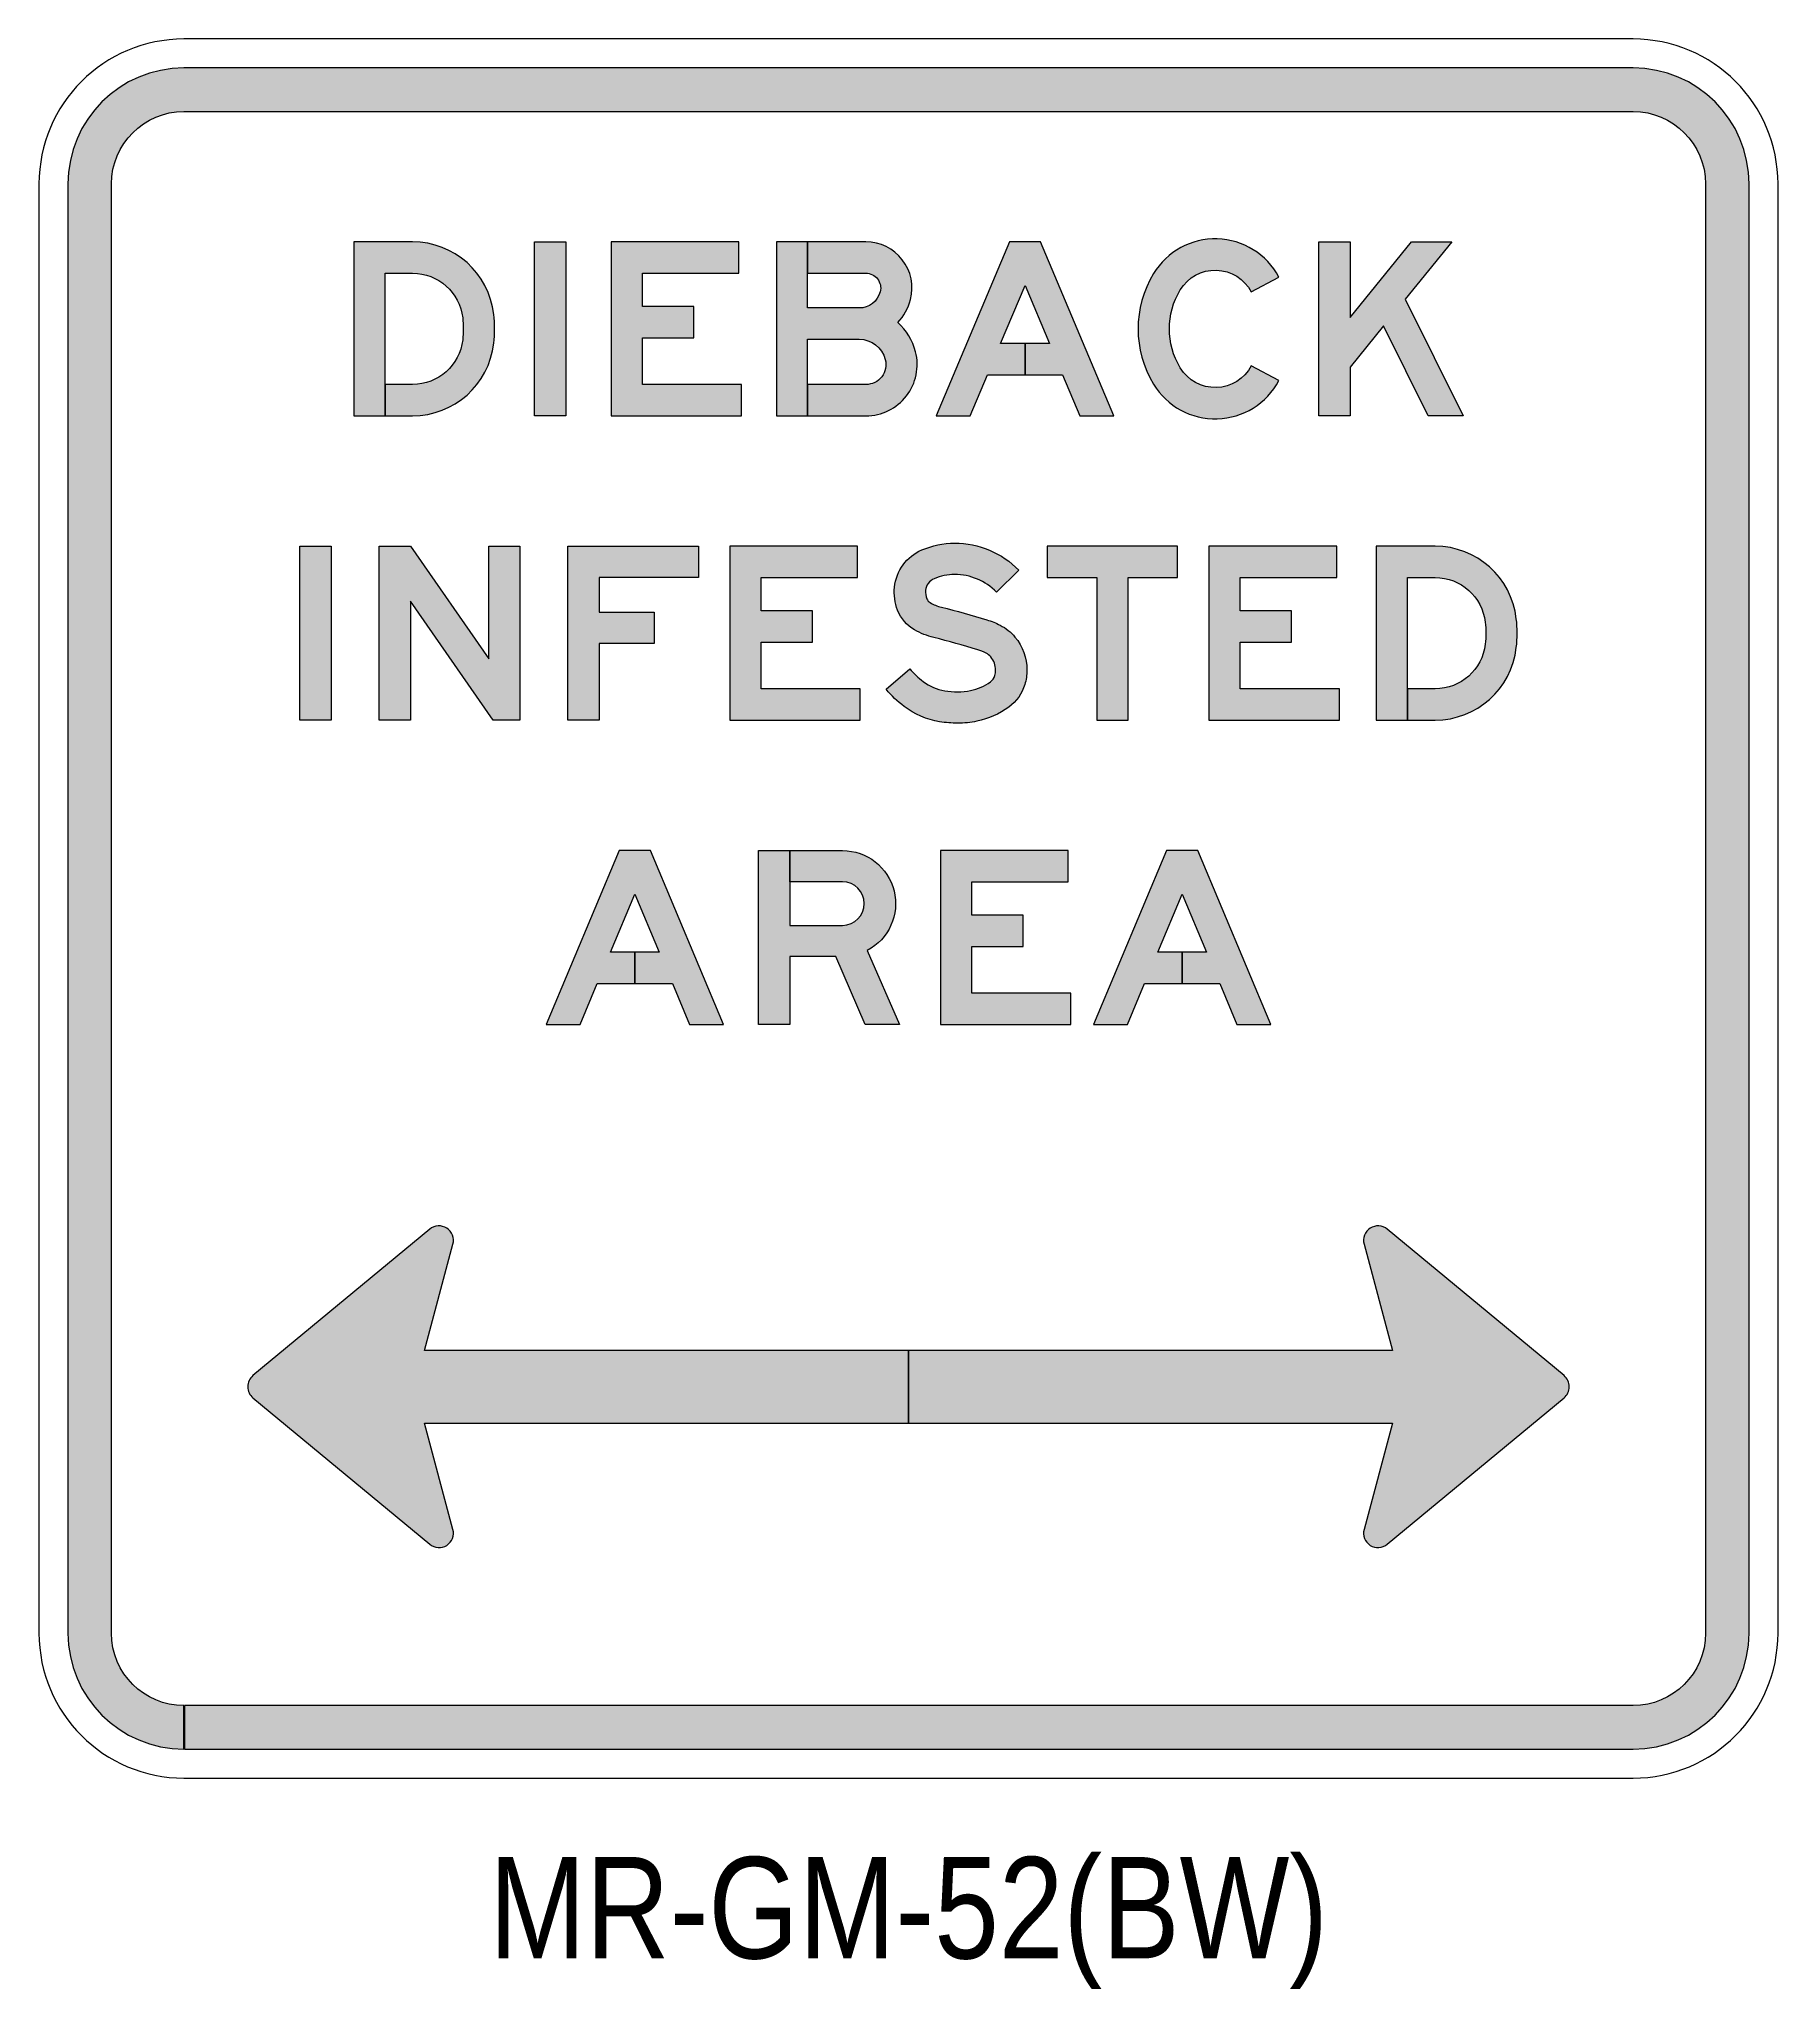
# Model space of a CAD drawing. Header units: millimetres. Extents: x 6523.7 to 6583.7, y 4967.1 to 5034.4.
import ezdxf
from ezdxf.enums import TextEntityAlignment as Align

# ---------------------------------------------------------------- set-up
doc = ezdxf.new("R2010")
doc.units = ezdxf.units.MM
doc.layers.add('GSBWFILL', color=7, linetype='Continuous', lineweight=0)
doc.layers.add('T35', color=3, linetype='Continuous')
doc.styles.add('T35', font='ARIALN.TTF', dxfattribs={"height": 3.5})
doc.styles.add('TSText', font='isocp2.shx')

# ---------------------------------------------------------------- blocks, each defined once
blk = doc.blocks.new('*U27')
at = {"layer": 'GSBWFILL', "transparency": 33554687}
blk.add_hatch(color=256, dxfattribs=at).paths.add_polyline_path([(-249.8500000000004, -290), (250, -290, 0.414213562373095), (290, -250), (290, 250, 0.414213562373095), (250, 290), (-250, 290, 0.414213562373095), (-290, 250), (-290, -250, 0.414213562373095), (-250, -290), (-250, -275, -0.414213562373095), (-275, -250), (-275, 250, -0.414213562373095), (-250, 275), (250, 275, -0.414213562373095), (275, 250), (275, -250, -0.414213562373095), (250, -275), (-249.8500000000004, -275)])
at = {"layer": 'GSBWFILL', "linetype": 'Continuous', "transparency": 33554687}
for points in [[(-250, -300), (250, -300, 0.414213562373095), (300, -250), (300, 250, 0.414213562373095), (250, 300), (-250, 300, 0.414213562373095), (-300, 250), (-300, -250, 0.414213562373095), (-250, -300)], [(-249.8500000000004, -290), (250, -290, 0.414213562373095), (290, -250), (290, 250, 0.414213562373095), (250, 290), (-250, 290, 0.414213562373095), (-290, 250), (-290, -250, 0.414213562373095), (-250, -290), (-250, -275, -0.414213562373095), (-275, -250), (-275, 250, -0.414213562373095), (-250, 275), (250, 275, -0.414213562373095), (275, 250), (275, -250, -0.414213562373095), (250, -275), (-249.8500000000004, -275), (-249.8500000000004, -290)]]:
    blk.add_lwpolyline(points, format="xyb", close=True, dxfattribs=at)
at = {"layer": 'GSBWFILL', "color": 250, "transparency": 33554687, "style": 'TSText'}
for s in ['levels:GSCOLORFILL|GSBWFILL|GSOUTLINE', 'panelStyle:MR-HALF GE6-2.ssm', 'chevronShoulderRadius:300.000', 'constructPanels:900|600|450', 'panelBorderRadius:300.000', 'chevronTipRadius:300.000', 'constructPanelMode:0', 'panelRoundCorners:0', 'panelStation:none', 'panelHeightLock:1', 'panelWidthLock:1', 'heightRounding:2', 'legendMaterial:0', 'panelName:name', 'panelStandard:2', 'widthRounding:2', 'panelMounting:1', 'panelMaterial:0', 'panelQuantity:1', 'marginAlign:9', 'panelShape:0', 'panelSizes:', 'version:2']:
    blk.add_text(s, height=0.001, dxfattribs=at).set_placement((0, 299.9979999999996), align=Align.CENTER)
blk = doc.blocks.new('R7-11-1')
at = {"layer": 'GSBWFILL', "transparency": 33554687}
h = blk.add_hatch(color=7, dxfattribs=at)
edge = h.paths.add_edge_path()
edge.add_line((0, -12.49952998955268), (167.0022936509831, -12.49952998955268))
edge.add_line((167.0022936509831, -12.49952998955268), (157.1728470587896, -49.20475292197807))
edge.add_arc((162.0024816551595, -50.49810115779383), 4.999811995819561, 165.0082847205249, 309.6202984008909)
edge.add_line((165.1908463779473, -54.34939319917885), (226.188552726966, -3.851292041385932))
edge.add_arc((223.00018800418, 0), 4.999811995820323, 309.6202984008682, 410.3797015991318)
edge.add_line((226.188552726966, 3.851292041385932), (165.1908463779473, 54.34939319917885))
edge.add_arc((162.0024816551595, 50.49810115779383), 4.999811995820783, 50.37970159910909, 194.9917152794752)
edge.add_line((157.1728470587896, 49.20475292197807), (167.0022936509831, 12.49952998955268))
edge.add_line((167.0022936509831, 12.49952998955268), (0, 12.49952998955268))
edge.add_line((0, 12.49952998955268), (0, -12.49952998955268))
edge = h.paths.add_edge_path()
edge.add_line((0, 12.49952998954996), (-167.0022936509831, 12.49952998954996))
edge.add_line((-167.0022936509831, 12.49952998954996), (-157.1728470587896, 49.20475292197534))
edge.add_arc((-162.0024816551595, 50.49810115779019), 4.999811995819326, 345.0082847205349, 489.6202984008843)
edge.add_line((-165.1908463779473, 54.34939319917612), (-226.188552726966, 3.851292041383203))
edge.add_arc((-223.00018800418, -2.728484105318785e-12), 4.999811995820323, 129.6202984008682, 230.3797015991317)
edge.add_line((-226.188552726966, -3.85129204138866), (-165.1908463779473, -54.34939319918158))
edge.add_arc((-162.0024816551595, -50.49810115779565), 4.999811995821483, 230.3797015991157, 374.9917152794651)
edge.add_line((-157.1728470587896, -49.2047529219808), (-167.0022936509831, -12.49952998955541))
edge.add_line((-167.0022936509831, -12.49952998955541), (0, -12.49952998955541))
edge.add_line((0, -12.49952998955541), (0, 12.49952998954996))
at = {"layer": 'GSBWFILL', "color": 7, "linetype": 'Continuous', "transparency": 33554687}
for points in [[(0, 12.49952998954996), (-167.0022936509831, 12.49952998954996), (-157.1728470587896, 49.20475292197534, 0.7306304977659308), (-165.1908463779473, 54.34939319917612), (-226.188552726966, 3.851292041383203, 0.4703479387094726), (-226.188552726966, -3.85129204138866), (-165.1908463779473, -54.34939319918158, 0.7306304977659305), (-157.1728470587896, -49.2047529219808), (-167.0022936509831, -12.49952998955541), (0, -12.49952998955541), (0, 12.49952998954996)], [(0, -12.49952998955268), (167.0022936509831, -12.49952998955268), (157.1728470587896, -49.20475292197807, 0.7306304977659308), (165.1908463779473, -54.34939319917885), (226.188552726966, -3.851292041385932, 0.4703479387094726), (226.188552726966, 3.851292041385932), (165.1908463779473, 54.34939319917885, 0.7306304977659305), (157.1728470587896, 49.20475292197807), (167.0022936509831, 12.49952998955268), (0, 12.49952998955268), (0, -12.49952998955268)]]:
    blk.add_lwpolyline(points, format="xyb", close=True, dxfattribs=at)
blk = doc.blocks.new('*U3')
at = {"layer": 'GSBWFILL', "linetype": 'Continuous'}
blk.add_hatch(color=256, dxfattribs=at).paths.add_polyline_path([(36, 164), (67.65928218272629, 164, -0.3813617437735932), (125.286421175144, 112.5660377358489, -0.05678630287894235), (125.2864211751439, 87.43396226415095, -0.3813617437735921), (67.65928218272639, 36), (36.00999999999999, 35.99999999999997), (36.00999999999999, 0), (67.65928218272637, 0, 0.3813617437735923), (161.0549902049202, 83.35849056603764, 0.05678630287894287), (161.0549902049202, 116.6415094339623, 0.3813617437735924), (67.65928218272629, 200), (0, 200), (0, -2.842170943040401e-14), (36, 0)])
at = {"layer": 'GSBWFILL'}
blk.add_lwpolyline([(36.00999999999999, 0), (67.65928218272643, 0, 0.3813617437735924), (161.0549902049202, 83.35849056603772, 0.05678630287894275), (161.0549902049202, 116.6415094339623, 0.3813617437735923), (67.65928218272632, 200), (0, 200), (0, 0), (36, 0), (36, 164), (67.65928218272632, 164, -0.3813617437735922), (125.2864211751439, 112.5660377358491, -0.05678630287894275), (125.2864211751439, 87.43396226415092, -0.3813617437735924), (67.65928218272632, 36), (36.00999999999999, 36)], format="xyb", close=True, dxfattribs=at)
blk = doc.blocks.new('*U4')
at = {"layer": 'GSBWFILL', "linetype": 'Continuous'}
blk.add_hatch(color=256, dxfattribs=at).paths.add_polyline_path([(0, 0), (36, 0), (36, 200), (-1.77635683940025e-15, 200)])
at = {"layer": 'GSBWFILL'}
blk.add_lwpolyline([(0, 0), (0, 200), (36, 200), (36, 0)], close=True, dxfattribs=at)
blk = doc.blocks.new('*U5')
at = {"layer": 'GSBWFILL', "linetype": 'Continuous'}
blk.add_hatch(color=256, dxfattribs=at).paths.add_polyline_path([(0, 200), (0, 0), (150.0000000000001, -2.842170943040401e-14), (149.9999999999999, 36.00000000000003), (35.99999999999989, 35.99999999999997), (36, 89.7936945200817), (95, 89.7936945200817), (95, 125.7936945200817), (36, 125.7936945200817), (35.99999999999989, 164), (146.9999999999999, 164), (147.0000000000001, 200)])
at = {"layer": 'GSBWFILL'}
blk.add_lwpolyline([(149.9999999999999, 35.99999999999999), (35.99999999999989, 35.99999999999999), (36, 89.79369452008171), (95, 89.79369452008171), (95, 125.7936945200817), (36, 125.7936945200817), (35.99999999999989, 164), (146.9999999999999, 164), (147.0000000000001, 200), (0, 200), (0, 0), (150.0000000000001, 0)], close=True, dxfattribs=at)
blk = doc.blocks.new('*U6')
at = {"layer": 'GSBWFILL', "linetype": 'Continuous'}
blk.add_hatch(color=256, dxfattribs=at).paths.add_polyline_path([(103, 164, -0.4903143948258679), (119.4601792213815, 142.75, -0.3419987131196471), (95.2540333075851, 124), (36.00000000000001, 124), (36, 200), (0, 200), (0, 0), (36, 0), (36, 88), (95.25403330758523, 87.99999999999997, -0.3419987131196445), (125.2696542406927, 64.75000000000014, -0.4903143948258702), (103.0000000000001, 36), (36.00999999999998, 36), (36.00999999999999, 0), (103, 2.842170943040401e-14, 0.4903143948258737), (160.1265043565591, 73.750000000001, 0.1495160838126917), (139.6564932608972, 107.1739130434783, 0.1263785376995158), (154.317029337248, 133.7499999999987, 0.4903143948258761), (103, 200), (36.01, 200), (36.00999999999999, 164)])
at = {"layer": 'GSBWFILL'}
blk.add_lwpolyline([(36, 0), (36, 88), (95.25403330758513, 87.99999999999997, -0.3419987131196467), (125.2696542406927, 64.75, -0.4903143948258692), (103, 36), (36.00999999999999, 36), (36.00999999999999, 0), (103, 0, 0.4903143948258681), (160.1265043565594, 73.74999999999997, 0.1495160838126957), (139.6564932608972, 107.1739130434783, 0.1263785376995213), (154.3170293372483, 133.75, 0.4903143948258681), (103, 200), (36.00999999999999, 200), (36.00999999999999, 164), (103, 164, -0.4903143948258684), (119.4601792213815, 142.75, -0.3419987131196464), (95.25403330758513, 124), (36, 124), (36, 200), (0, 200), (0, 0)], format="xyb", close=True, dxfattribs=at)
blk = doc.blocks.new('*U7')
at = {"layer": 'GSBWFILL', "linetype": 'Continuous'}
blk.add_hatch(color=256, dxfattribs=at).paths.add_polyline_path([(1.4210854715202e-14, 2.842170943040401e-14), (39.04631096531399, 0), (58.78631096531399, 46.99999999999999), (102, 47), (101.9999999999999, 82.99999999999997), (73.90631096531399, 83), (102, 149.8897357968715), (130.093689034686, 82.99999999999997), (102.01, 83), (102.0099999999999, 47), (145.213689034686, 47), (164.953689034686, 0), (204, 2.842170943040401e-14), (120, 200), (84, 200)])
at = {"layer": 'GSBWFILL'}
blk.add_lwpolyline([(130.093689034686, 82.99999999999999), (102.01, 83), (102.0099999999999, 47), (145.213689034686, 47), (164.953689034686, 0), (204, 0), (120, 200), (84, 200), (0, 0), (39.04631096531398, 0), (58.78631096531399, 47), (102, 47), (101.9999999999999, 82.99999999999997), (73.90631096531399, 83), (102, 149.8897357968715)], close=True, dxfattribs=at)
blk = doc.blocks.new('*U8')
at = {"layer": 'GSBWFILL', "linetype": 'Continuous'}
blk.add_hatch(color=256, dxfattribs=at).paths.add_polyline_path([(17.77574671751164, 36.4417069859535, 0.5815667301369777), (162, 40.50000000000009), (130.2216999024332, 57.41566265060243, -0.5815667301369769), (48.55254442921698, 55.11759311252783, -0.2796762762899118), (48.55254442921682, 144.8824068874721, -0.5815667301369785), (130.2216999024332, 142.5843373493976), (162, 159.5, 0.5815667301369781), (17.77574671751162, 163.5582930140465, 0.2796762762899116)])
at = {"layer": 'GSBWFILL'}
blk.add_lwpolyline([(130.2216999024332, 57.41566265060243, -0.5815667301369776), (48.55254442921694, 55.11759311252789, -0.2796762762899119), (48.55254442921688, 144.8824068874722, -0.5815667301369777), (130.2216999024332, 142.5843373493976), (162, 159.5, 0.5815667301369777), (17.77574671751165, 163.5582930140466, 0.2796762762899119), (17.77574671751165, 36.44170698595346, 0.5815667301369778), (162, 40.50000000000009)], format="xyb", close=True, dxfattribs=at)
blk = doc.blocks.new('*U9')
at = {"layer": 'GSBWFILL', "linetype": 'Continuous'}
blk.add_hatch(color=256, dxfattribs=at).paths.add_polyline_path([(36, 113.0891548162445), (36, 200), (0, 200), (0, 0), (36, -1.4210854715202e-14), (36, 56), (74.43346245439369, 103.3027230207923), (125.7957305235003, -1.4210854715202e-14), (166, 0), (99.375, 134), (153, 200), (106.6150617118013, 200)])
at = {"layer": 'GSBWFILL'}
blk.add_lwpolyline([(153, 200), (99.375, 134), (166, 0), (125.7957305235003, 0), (74.43346245439369, 103.3027230207923), (36, 56), (36, 0), (0, 0), (0, 200), (36, 200), (36, 113.0891548162445), (106.6150617118013, 200)], close=True, dxfattribs=at)
blk = doc.blocks.new('*U2')
at = {"layer": 'GSBWFILL', "color": 28, "true_color": 0x0a0a0a}
for name, p, xscale, yscale, zscale in [('*U8', (270.6, 0), 0.3, 0.3, 0.3), ('*U3', (0, 0), 0.3, 0.3, 0.3), ('*U4', (62.4, 0), 0.2999999999999999, 0.2999999999999999, 0.2999999999999999), ('*U5', (88.8, 0), 0.2999999999999998, 0.2999999999999998, 0.2999999999999998), ('*U6', (145.8, 0), 0.3, 0.3, 0.3), ('*U7', (201, 0), 0.3, 0.3, 0.3), ('*U9', (333, 0), 0.3, 0.3, 0.3)]:
    blk.add_blockref(name, p, dxfattribs=dict(at, xscale=xscale, yscale=yscale, zscale=zscale))
blk = doc.blocks.new('*U1')
at = {"layer": 'GSBWFILL'}
blk.add_blockref('*U2', (0, 0), dxfattribs=at)
blk = doc.blocks.new('*U12')
at = {"layer": 'GSBWFILL', "linetype": 'Continuous'}
blk.add_hatch(color=256, dxfattribs=at).paths.add_polyline_path([(0, 0), (36, 0), (36, 200), (-1.77635683940025e-15, 200)])
at = {"layer": 'GSBWFILL'}
blk.add_lwpolyline([(0, 0), (0, 200), (36, 200), (36, 0)], close=True, dxfattribs=at)
blk = doc.blocks.new('*U13')
at = {"layer": 'GSBWFILL', "linetype": 'Continuous'}
blk.add_hatch(color=256, dxfattribs=at).paths.add_polyline_path([(131, 0), (162, -2.842170943040401e-14), (162, 200), (126, 200), (126, 70.38686046613333), (36.12227550571288, 200), (0, 200), (0, 0), (36, 0), (36, 137)])
at = {"layer": 'GSBWFILL'}
blk.add_lwpolyline([(162, 200), (162, 0), (131, 0), (36, 137), (36, 0), (0, 0), (0, 200), (36.12227550571288, 200), (126, 70.38686046613333), (126, 200)], close=True, dxfattribs=at)
blk = doc.blocks.new('*U14')
at = {"layer": 'GSBWFILL', "linetype": 'Continuous'}
blk.add_hatch(color=256, dxfattribs=at).paths.add_polyline_path([(0, 200), (0, 0), (36, 0), (36, 88), (99.00000000000023, 88), (99.00000000000023, 124), (36.00000000000023, 124), (36.00000000000023, 164), (150, 164), (150, 200)])
at = {"layer": 'GSBWFILL'}
blk.add_lwpolyline([(36, 88), (36, 0), (0, 0), (0, 200), (150, 200), (150, 164), (36.00000000000023, 164), (36.00000000000023, 124), (99.00000000000023, 124), (99.00000000000023, 88)], close=True, dxfattribs=at)
blk = doc.blocks.new('*U15')
at = {"layer": 'GSBWFILL', "linetype": 'Continuous'}
blk.add_hatch(color=256, dxfattribs=at).paths.add_polyline_path([(0, 200), (0, 0), (150.0000000000001, -2.842170943040401e-14), (149.9999999999999, 36.00000000000003), (35.99999999999989, 35.99999999999997), (36, 89.7936945200817), (95, 89.7936945200817), (95, 125.7936945200817), (36, 125.7936945200817), (35.99999999999989, 164), (146.9999999999999, 164), (147.0000000000001, 200)])
at = {"layer": 'GSBWFILL'}
blk.add_lwpolyline([(149.9999999999999, 35.99999999999999), (35.99999999999989, 35.99999999999999), (36, 89.79369452008171), (95, 89.79369452008171), (95, 125.7936945200817), (36, 125.7936945200817), (35.99999999999989, 164), (146.9999999999999, 164), (147.0000000000001, 200), (0, 200), (0, 0), (150.0000000000001, 0)], close=True, dxfattribs=at)
blk = doc.blocks.new('*U16')
at = {"layer": 'GSBWFILL'}
h = blk.add_hatch(color=256, dxfattribs=at)
edge = h.paths.add_edge_path()
edge.add_arc((102.1677367288178, 57.50820776820213), 23.83226327118223, 6.832938938193173e-14, 39.55608542603352)
edge.add_arc((107.1534970872967, 61.62635490903778), 17.36566120937627, 39.55608542603418, 63.01077826704883)
edge.add_arc((87.8050587171796, 23.63524046432323), 59.99999999999925, 63.01077826704869, 72.8961176715449)
edge.add_arc((-169.4735156778506, -812.46024808554), 934.7845053589897, 72.89611767154476, 76.10673573896845)
edge.add_arc((75.69239005524184, 178.7088812800609), 86.25543721979645, 240.1812424533808, 256.1067357389686, ccw=False)
edge.add_arc((55.0358952433962, 142.6679730541961), 44.71463987962718, 201.2247471099137, 240.1812424533812, ccw=False)
edge.add_arc((66.646312128295, 147.1771271481237), 57.16992995589305, 174.1420972584934, 201.2247471099136, ccw=False)
edge.add_arc((61.79447591919619, 147.6749130327941), 52.29262482017525, 113.3248090472218, 174.1420972584929, ccw=False)
edge.add_arc((78.90863453129744, 107.9835979516592), 95.5164020483408, 90.00000000000011, 113.32480904722209, ccw=False)
edge.add_arc((78.90863453129735, 100.0247905084006), 103.4752094915994, 44.43422151187508, 90, ccw=False)
edge.add_line((152.7955899241834, 172.4667452176714), (127.089622212566, 147.263506854134))
edge.add_arc((78.90863453129734, 100.0247905084006), 67.4752094915994, 44.43422151187518, 89.99999999999997)
edge.add_arc((78.90863453129748, 107.9835979516591), 59.51640204834086, 90.00000000000011, 113.324809047222)
edge.add_arc((61.79447591919633, 147.674913032794), 16.29262482017533, 113.3248090472216, 174.1420972584926)
edge.add_arc((66.64631212829485, 147.1771271481235), 21.16992995589287, 174.1420972584935, 201.2247471099135)
edge.add_arc((55.03589524339601, 142.6679730541961), 8.714639879627033, 201.2247471099151, 240.1812424533825)
edge.add_arc((75.69239005524224, 178.7088812800619), 50.25543721979742, 240.1812424533807, 256.1067357389685)
edge.add_arc((-169.4735156778484, -812.4602480855314), 970.7845053589808, 72.8961176715448, 76.1067357389685, ccw=False)
edge.add_arc((87.80505871717845, 23.63524046432066), 96.00000000000209, 63.010778267048806, 72.89611767154503, ccw=False)
edge.add_arc((107.1534970872962, 61.62635490903731), 53.36566120937694, 39.55608542603369, 63.01077826704852, ccw=False)
edge.add_arc((102.1677367288177, 57.50820776820207), 59.83226327118229, 1.1368683772161603e-13, 39.55608542603352, ccw=False)
edge.add_arc((103.6269646087591, 57.50820776820174), 58.37303539124093, -16.502784206950082, 3.979039320256561e-13, ccw=False)
edge.add_arc((112.1326712234255, 54.9882530896153), 49.50189022294897, 306.067654283575, 343.4972157930495, ccw=False)
edge.add_arc((85.46325567343933, 91.60455398895405), 94.8010206486951, 281.64463353434644, 306.0676542835746, ccw=False)
edge.add_arc((82.48655818798457, 106.0487587405361), 109.5487587405361, 269.9999999999998, 281.6446335343465, ccw=False)
edge.add_arc((82.48655818798396, 125.621958325544), 129.121958325544, 260.73485717810445, 270.0000000000001, ccw=False)
edge.add_arc((76.4331664513607, 88.5145574524285), 91.52404945982235, 232.6491566250259, 260.73485717810445, ccw=False)
edge.add_arc((105.4234516809131, 126.4997735101296), 139.3080768815565, 220.820184332199, 232.6491566250259, ccw=False)
edge.add_line((0, 35.43586122804156), (27.24353350839601, 58.96860186692398))
edge.add_arc((105.4234516809135, 126.4997735101296), 103.3080768815567, 220.8201843321989, 232.6491566250257)
edge.add_arc((76.43316645136075, 88.5145574524285), 55.52404945982237, 232.6491566250259, 260.7348571781044)
edge.add_arc((82.4865581879839, 125.6219583255439), 93.12195832554396, 260.7348571781044, 270.0000000000001)
edge.add_arc((82.48655818798446, 106.0487587405378), 73.54875874053782, 269.9999999999997, 281.6446335343464)
edge.add_arc((85.46325567343933, 91.6045539889536), 58.80102064869467, 281.6446335343466, 306.0676542835747)
edge.add_arc((112.1326712234256, 54.98825308961523), 13.5018902229488, 306.0676542835752, 343.4972157930496)
edge.add_arc((103.626964608759, 57.50820776820193), 22.37303539124099, 343.49721579305, 360.0000000000006)
blk.add_lwpolyline([(126, 57.50820776820215, 0.1743304954717333), (120.5424491874822, 72.68538519644424, 0.1026991963822993), (115.0344314514025, 77.10075514903069, 0.04315969887402462), (105.4513640290994, 80.98162578056109, 0.01400988057183624), (54.98125867972931, 94.9768713488255, -0.06960013284270304), (32.801181761046, 103.8734304493072, -0.1716360035512778), (13.35436019429551, 126.4800560938415, -0.1187234951562883), (9.774919317474087, 153.0119854085295, -0.2717749908022042), (41.08956920335277, 195.6939243561421, -0.1021265273709435), (78.90863453129737, 203.5, -0.2014799836775048), (152.7955899241834, 172.4667452176714), (127.089622212566, 147.263506854134, 0.2014799836775047), (78.90863453129737, 167.5, 0.1021265273709431), (55.34352268787541, 162.6360234841711, 0.2717749908022039), (45.58692998058166, 149.3377654551959, 0.1187234951562877), (46.91239098258097, 139.5130361679643, 0.1716360035512769), (50.70247063465513, 135.1071279035569, 0.06960013284270296), (63.62535989294918, 129.923681134779, -0.01400988057183625), (116.039147216251, 115.3894569703044, -0.04315969887402459), (131.3720550919364, 109.1800639598556, -0.1026991963822996), (148.2985057980094, 95.61138182545061, -0.1743304954717333), (162, 57.50820776820215, -0.0721316908843222), (159.5953772349078, 40.92665027512463, -0.164784960601969), (141.2764200869867, 14.97476739013437, -0.1069707658156256), (104.597983862003, -1.245301655436165, -0.05085306687622443), (82.4865581879842, -3.500000000000014, -0.04044884992955392), (61.69748190355608, -1.815455447114473, -0.1231641550803296), (20.90607000580076, 15.7588484678444, -0.05165950962832984), (0, 35.43586122804156), (27.24353350839601, 58.96860186692398, 0.05165950962832951), (42.74705588697816, 44.37652370078759, 0.1231641550803296), (67.49360485541308, 33.71488312046684, 0.04044884992955369), (82.48655818798409, 32.49999999999999, 0.05085306687622443), (97.33170961648659, 34.01375758596934, 0.1069707658156254), (120.0817757135521, 44.07437305556637, 0.1647849606019683), (125.0783636679948, 51.15288000174188, 0.07213169088432243)], format="xyb", close=True, dxfattribs=at)
blk = doc.blocks.new('*U17')
at = {"layer": 'GSBWFILL', "linetype": 'Continuous'}
blk.add_hatch(color=256, dxfattribs=at).paths.add_polyline_path([(57.00000000000006, 163.9999999999999), (57, 0), (93, 0), (93.00000000000006, 163.9999999999999), (150, 163.9999999999999), (150, 200), (0, 200), (-7.105427357601002e-15, 164)])
at = {"layer": 'GSBWFILL'}
blk.add_lwpolyline([(0, 164), (57.00000000000006, 163.9999999999999), (57, 0), (93, 0), (93.00000000000006, 163.9999999999999), (150, 163.9999999999999), (150, 200), (0, 200)], close=True, dxfattribs=at)
blk = doc.blocks.new('*U18')
at = {"layer": 'GSBWFILL', "linetype": 'Continuous'}
blk.add_hatch(color=256, dxfattribs=at).paths.add_polyline_path([(0, 200), (0, 0), (150.0000000000001, -2.842170943040401e-14), (149.9999999999999, 36.00000000000003), (35.99999999999989, 35.99999999999997), (36, 89.7936945200817), (95, 89.7936945200817), (95, 125.7936945200817), (36, 125.7936945200817), (35.99999999999989, 164), (146.9999999999999, 164), (147.0000000000001, 200)])
at = {"layer": 'GSBWFILL'}
blk.add_lwpolyline([(149.9999999999999, 35.99999999999999), (35.99999999999989, 35.99999999999999), (36, 89.79369452008171), (95, 89.79369452008171), (95, 125.7936945200817), (36, 125.7936945200817), (35.99999999999989, 164), (146.9999999999999, 164), (147.0000000000001, 200), (0, 200), (0, 0), (150.0000000000001, 0)], close=True, dxfattribs=at)
blk = doc.blocks.new('*U19')
at = {"layer": 'GSBWFILL', "linetype": 'Continuous'}
blk.add_hatch(color=256, dxfattribs=at).paths.add_polyline_path([(36, 164), (67.65928218272629, 164, -0.3813617437735932), (125.286421175144, 112.5660377358489, -0.05678630287894235), (125.2864211751439, 87.43396226415095, -0.3813617437735921), (67.65928218272639, 36), (36.00999999999999, 35.99999999999997), (36.00999999999999, 0), (67.65928218272637, 0, 0.3813617437735923), (161.0549902049202, 83.35849056603764, 0.05678630287894287), (161.0549902049202, 116.6415094339623, 0.3813617437735924), (67.65928218272629, 200), (0, 200), (0, -2.842170943040401e-14), (36, 0)])
at = {"layer": 'GSBWFILL'}
blk.add_lwpolyline([(36.00999999999999, 0), (67.65928218272643, 0, 0.3813617437735924), (161.0549902049202, 83.35849056603772, 0.05678630287894275), (161.0549902049202, 116.6415094339623, 0.3813617437735923), (67.65928218272632, 200), (0, 200), (0, 0), (36, 0), (36, 164), (67.65928218272632, 164, -0.3813617437735922), (125.2864211751439, 112.5660377358491, -0.05678630287894275), (125.2864211751439, 87.43396226415092, -0.3813617437735924), (67.65928218272632, 36), (36.00999999999999, 36)], format="xyb", close=True, dxfattribs=at)
blk = doc.blocks.new('*U11')
at = {"layer": 'GSBWFILL', "color": 28, "true_color": 0x0a0a0a}
for name, p, xscale, yscale, zscale in [('*U16', (202.2412213740458, 0), 0.3, 0.3, 0.3), ('*U12', (0, 0), 0.3, 0.3, 0.3), ('*U13', (27.35267175572521, 0), 0.3, 0.3, 0.3), ('*U14', (92.50534351145042, 0), 0.3, 0.3, 0.3), ('*U15', (148.3282442748092, 0), 0.2999999999999998, 0.2999999999999998, 0.2999999999999998), ('*U17', (257.8442748091603, 0), 0.3, 0.3, 0.3), ('*U18', (313.6671755725191, 0), 0.2999999999999998, 0.2999999999999998, 0.2999999999999998), ('*U19', (371.4, 0), 0.2999999999999999, 0.2999999999999999, 0.2999999999999999)]:
    blk.add_blockref(name, p, dxfattribs=dict(at, xscale=xscale, yscale=yscale, zscale=zscale))
blk = doc.blocks.new('*U10')
at = {"layer": 'GSBWFILL'}
blk.add_blockref('*U11', (-210, 0), dxfattribs=at)
blk = doc.blocks.new('*U22')
at = {"layer": 'GSBWFILL', "linetype": 'Continuous'}
blk.add_hatch(color=256, dxfattribs=at).paths.add_polyline_path([(1.4210854715202e-14, 2.842170943040401e-14), (39.04631096531399, 0), (58.78631096531399, 46.99999999999999), (102, 47), (101.9999999999999, 82.99999999999997), (73.90631096531399, 83), (102, 149.8897357968715), (130.093689034686, 82.99999999999997), (102.01, 83), (102.0099999999999, 47), (145.213689034686, 47), (164.953689034686, 0), (204, 2.842170943040401e-14), (120, 200), (84, 200)])
at = {"layer": 'GSBWFILL'}
blk.add_lwpolyline([(130.093689034686, 82.99999999999999), (102.01, 83), (102.0099999999999, 47), (145.213689034686, 47), (164.953689034686, 0), (204, 0), (120, 200), (84, 200), (0, 0), (39.04631096531398, 0), (58.78631096531399, 47), (102, 47), (101.9999999999999, 82.99999999999997), (73.90631096531399, 83), (102, 149.8897357968715)], close=True, dxfattribs=at)
blk = doc.blocks.new('*U23')
at = {"layer": 'GSBWFILL'}
h = blk.add_hatch(color=256, dxfattribs=at)
edge = h.paths.add_edge_path()
edge.add_line((36.00499999523612, 163.9999999999999), (36.00499999523612, 200))
edge.add_line((36.00499999523612, 200), (96.68865915777639, 200))
edge.add_arc((96.68865914828642, 138.9999999985824), 61.00000000141762, -62.16300381389169, 89.99999999108633, ccw=False)
edge.add_line((125.1730801702538, 85.05894180339811), (161.9999999785624, 0))
edge.add_line((161.9999999785624, 0), (122.7706969207973, 0))
edge.add_line((122.7706969207973, 0), (88.99999998822256, 78))
edge.add_line((88.99999998822256, 78), (36.00999999523475, 78))
edge.add_line((36.00999999523475, 78), (35.99999999523612, 0))
edge.add_line((35.99999999523612, 0), (5.684341886080801e-14, 0))
edge.add_line((5.684341886080801e-14, 0), (5.684341886080801e-14, 200))
edge.add_line((5.684341886080801e-14, 200), (35.99279999523714, 200))
edge.add_line((35.99279999523714, 200), (36.00999999523475, 114))
edge.add_line((36.00999999523475, 114), (96.68865915777667, 114.000000001654))
edge.add_arc((96.68865915777644, 138.9999999999999), 24.99999999834591, 270.0000000000005, 449.9999999999999)
edge.add_line((96.6886591577765, 163.9999999983459), (36.00499999523612, 163.9999999999999))
blk.add_lwpolyline([(36.00499999523612, 163.9999999999999), (36.00499999523612, 200), (96.68865915777639, 200, -0.7824316467772549), (125.1730801702538, 85.05894180339811), (161.9999999785624, 0), (122.7706969207973, 0), (88.99999998822256, 78), (36.00999999523475, 78), (35.99999999523612, 0), (5.684341886080801e-14, 0), (5.684341886080801e-14, 200), (35.99279999523714, 200), (36.00999999523475, 114), (96.68865915777667, 114.000000001654, 0.9999999999999943), (96.6886591577765, 163.9999999983459)], format="xyb", close=True, dxfattribs=at)
blk = doc.blocks.new('*U24')
at = {"layer": 'GSBWFILL', "linetype": 'Continuous'}
blk.add_hatch(color=256, dxfattribs=at).paths.add_polyline_path([(0, 200), (0, 0), (150.0000000000001, -2.842170943040401e-14), (149.9999999999999, 36.00000000000003), (35.99999999999989, 35.99999999999997), (36, 89.7936945200817), (95, 89.7936945200817), (95, 125.7936945200817), (36, 125.7936945200817), (35.99999999999989, 164), (146.9999999999999, 164), (147.0000000000001, 200)])
at = {"layer": 'GSBWFILL'}
blk.add_lwpolyline([(149.9999999999999, 35.99999999999999), (35.99999999999989, 35.99999999999999), (36, 89.79369452008171), (95, 89.79369452008171), (95, 125.7936945200817), (36, 125.7936945200817), (35.99999999999989, 164), (146.9999999999999, 164), (147.0000000000001, 200), (0, 200), (0, 0), (150.0000000000001, 0)], close=True, dxfattribs=at)
blk = doc.blocks.new('*U25')
at = {"layer": 'GSBWFILL', "linetype": 'Continuous'}
blk.add_hatch(color=256, dxfattribs=at).paths.add_polyline_path([(1.4210854715202e-14, 2.842170943040401e-14), (39.04631096531399, 0), (58.78631096531399, 46.99999999999999), (102, 47), (101.9999999999999, 82.99999999999997), (73.90631096531399, 83), (102, 149.8897357968715), (130.093689034686, 82.99999999999997), (102.01, 83), (102.0099999999999, 47), (145.213689034686, 47), (164.953689034686, 0), (204, 2.842170943040401e-14), (120, 200), (84, 200)])
at = {"layer": 'GSBWFILL'}
blk.add_lwpolyline([(130.093689034686, 82.99999999999999), (102.01, 83), (102.0099999999999, 47), (145.213689034686, 47), (164.953689034686, 0), (204, 0), (120, 200), (84, 200), (0, 0), (39.04631096531398, 0), (58.78631096531399, 47), (102, 47), (101.9999999999999, 82.99999999999997), (73.90631096531399, 83), (102, 149.8897357968715)], close=True, dxfattribs=at)
blk = doc.blocks.new('*U21')
at = {"layer": 'GSBWFILL', "color": 28, "true_color": 0x0a0a0a}
for name, p, xscale, yscale, zscale in [('*U22', (0, 0), 0.3, 0.3, 0.3), ('*U23', (73.24166666666667, 0), 0.3000000000396993, 0.3, 0.3000000000396993), ('*U24', (136.0083333333334, 0), 0.2999999999999999, 0.2999999999999999, 0.2999999999999999), ('*U25', (188.8, 0), 0.2999999999999999, 0.2999999999999999, 0.2999999999999999)]:
    blk.add_blockref(name, p, dxfattribs=dict(at, xscale=xscale, yscale=yscale, zscale=zscale))
blk = doc.blocks.new('*U20')
at = {"layer": 'GSBWFILL'}
blk.add_blockref('*U21', (-125, 0), dxfattribs=at)

msp = doc.modelspace()

# ---------------------------------------------------------------- linework, layer by layer
at = {"layer": 'GSBWFILL'}
msp.add_lwpolyline([(6570.440497202257, 4989.170486257321), (6553.740267837158, 4989.170486257321), (6537.04003847206, 4989.170486257321), (6538.022983131279, 4992.841008550564, 0.7306304977660718), (6537.221183199364, 4993.355472578284), (6531.121412564462, 4988.305662462505, 0.4703479387094553), (6531.121412564462, 4987.535404054228), (6537.221183199364, 4982.485593938449, 0.7306304977660718), (6538.022983131279, 4983.000057966168), (6537.04003847206, 4986.670580259411), (6553.740267837158, 4986.670580259411), (6570.440497202257, 4986.670580259412), (6569.457552543037, 4983.000057966168, 0.7306304977659598), (6570.259352474954, 4982.485593938449), (6576.359123109855, 4987.535404054228, 0.4703479387094553), (6576.359123109855, 4988.305662462505), (6570.259352474954, 4993.355472578284, 0.7306304977659598), (6569.457552543037, 4992.841008550564)], format="xyb", close=True, dxfattribs=at)

# ---------------------------------------------------------------- block references
at = {"layer": 'GSBWFILL', "xscale": 0.1, "yscale": 0.1, "zscale": 0.1}
for name, p in [('*U27', (6553.740267837158, 5004.420533258366)), ('*U1', (6534.600267837159, 5021.420533258366)), ('*U10', (6553.740267837158, 5010.920533258366)), ('*U20', (6553.740267837158, 5000.420533258366)), ('R7-11-1', (6553.740267837158, 4987.920533258366))]:
    msp.add_blockref(name, p, dxfattribs=at)

# ---------------------------------------------------------------- texts
at = {"layer": 'T35', "insert": (6553.741017837157, 4969.420533258366), "char_height": 3.5, "width": 18.7549863574352, "attachment_point": 5, "style": 'T35'}
msp.add_mtext('MR-GM-52(BW)', dxfattribs=at)

doc.saveas('drawing.dxf')
